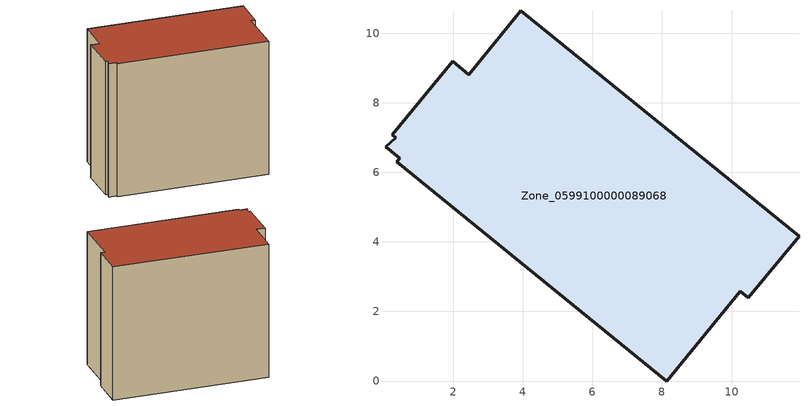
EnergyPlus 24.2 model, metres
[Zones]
Zone_0599100000089068
 floor ground (C_G): 3.94,10.64 11.94,4.16 10.48,2.39 10.25,2.58 8.13,0 0.38,6.3 0.46,6.4 0.05,6.74 0.35,7 0.25,7.08 1.98,9.19 2.44,8.81 z0
 wall outside (C_F): 8.13,0 10.25,2.58 10.48,2.39 11.94,4.16 3.94,10.64 2.44,8.81 1.98,9.19 0.25,7.08 0.35,7 0.05,6.74 0.46,6.4 0.38,6.3 8.13,0 z0:9.04
 roof outside (C_R): 0.05,6.74 0.46,6.4 0.38,6.3 8.13,0 10.25,2.58 10.48,2.39 11.94,4.16 3.94,10.64 2.44,8.81 1.98,9.19 0.25,7.08 0.35,7 z9.04
[BUILDING]
Pand.0599100000089068: North Axis=0; Terrain=City; Loads Convergence Tolerance Value=0.04; Temperature Convergence Tolerance Value=0.4; Solar Distribution=FullExterior; Maximum Number of Warmup Days=25; Minimum Number of Warmup Days=1
[Site:Location]
Rotterdam.The.Hague.AP_ZH_NLD Design_Conditions: Latitude=51.96; Longitude=4.45; Time Zone=1; Elevation=-4.5
[SITE:GROUNDTEMPERATURE:BUILDINGSURFACE]
18, 18, 18, 18, 18, 18, 18, 18, 18, 18, 18, 18
[MATERIAL] Thermal Absorptance=0.9; Solar Absorptance=0.7; Visible Absorptance=0.7
Name | Roughness | Thickness | Conductivity | Density | Specific Heat
G.TI.1946-1964 | MediumSmooth | 0.15 | 1 | 540 | 1210
F.TI.1946-1964 | Rough | 0.3 | 0.857143 | 1920 | 840
R.TI.1946-1964 | MediumRough | 0.2 | 0.277778 | 1500 | 1000
[CONSTRUCTION]
C_G: G.TI.1946-1964
C_F: F.TI.1946-1964
C_R: R.TI.1946-1964
[ZONE]
Zone_0599100000089068: Type=1; Multiplier=1; Ceiling Height=Autocalculate; Volume=Autocalculate; Floor Area=autocalculate; Part of Total Floor Area=Yes
[ZONEINFILTRATION:DESIGNFLOWRATE]
Infil_Zone_0599100000089068: Zone or ZoneList or Space or SpaceList=Zone_0599100000089068; Schedule=AlwaysOn; Design Flow Rate Calculation Method=Flow/Area; Flow Rate per Floor Area=0.003; Constant Term Coefficient=1; Temperature Term Coefficient=0; Velocity Term Coefficient=0; Velocity Squared Term Coefficient=0
[HVACTEMPLATE:ZONE:IDEALLOADSAIRSYSTEM]
Zone_0599100000089068: Maximum Heating Supply Air Temperature=50; Minimum Cooling Supply Air Temperature=13; Maximum Heating Supply Air Humidity Ratio=0.0156; Minimum Cooling Supply Air Humidity Ratio=0.0077; Heating Limit=NoLimit; Cooling Limit=NoLimit; Dehumidification Control Type=ConstantSensibleHeatRatio; Cooling Sensible Heat Ratio=0.7; Dehumidification Setpoint=60; Humidification Control Type=None; Humidification Setpoint=30; Outdoor Air Method=None; Outdoor Air Flow Rate per Person=0.00944; Outdoor Air Flow Rate per Zone Floor Area=0; Outdoor Air Flow Rate per Zone=0; Demand Controlled Ventilation Type=None; Outdoor Air Economizer Type=NoEconomizer; Heat Recovery Type=None; Sensible Heat Recovery Effectiveness=0.7; Latent Heat Recovery Effectiveness=0.65
[ZONECONTROL:THERMOSTAT]
ThermostatControl_Zone_0599100000089068: Zone or ZoneList=Zone_0599100000089068; Control Type Schedule=DualSetpointControlType; Control 1=Thermostat_Zone_0599100000089068; Temperature Difference Between Cutout And Setpoint=0
[THERMOSTATSETPOINT:DUALSETPOINT]
Thermostat_Zone_0599100000089068: Heating Setpoint Temperature Schedule=HeatingSetpoint_Zone_0599100000089068; Cooling Setpoint Temperature Schedule=CoolingSetpoint_Zone_0599100000089068
[SCHEDULE:COMPACT]
HeatingSetpoint_Zone_0599100000089068: Through: 12/31, For: AllDays, Until: 24:00, 21
CoolingSetpoint_Zone_0599100000089068: Through: 12/31, For: AllDays, Until: 24:00, 24
DualSetpointControlType: Through: 12/31, For: AllDays, Until: 24:00, 4
AlwaysOn: Through: 12/31, For: AllDays, Until: 24:00, 1
